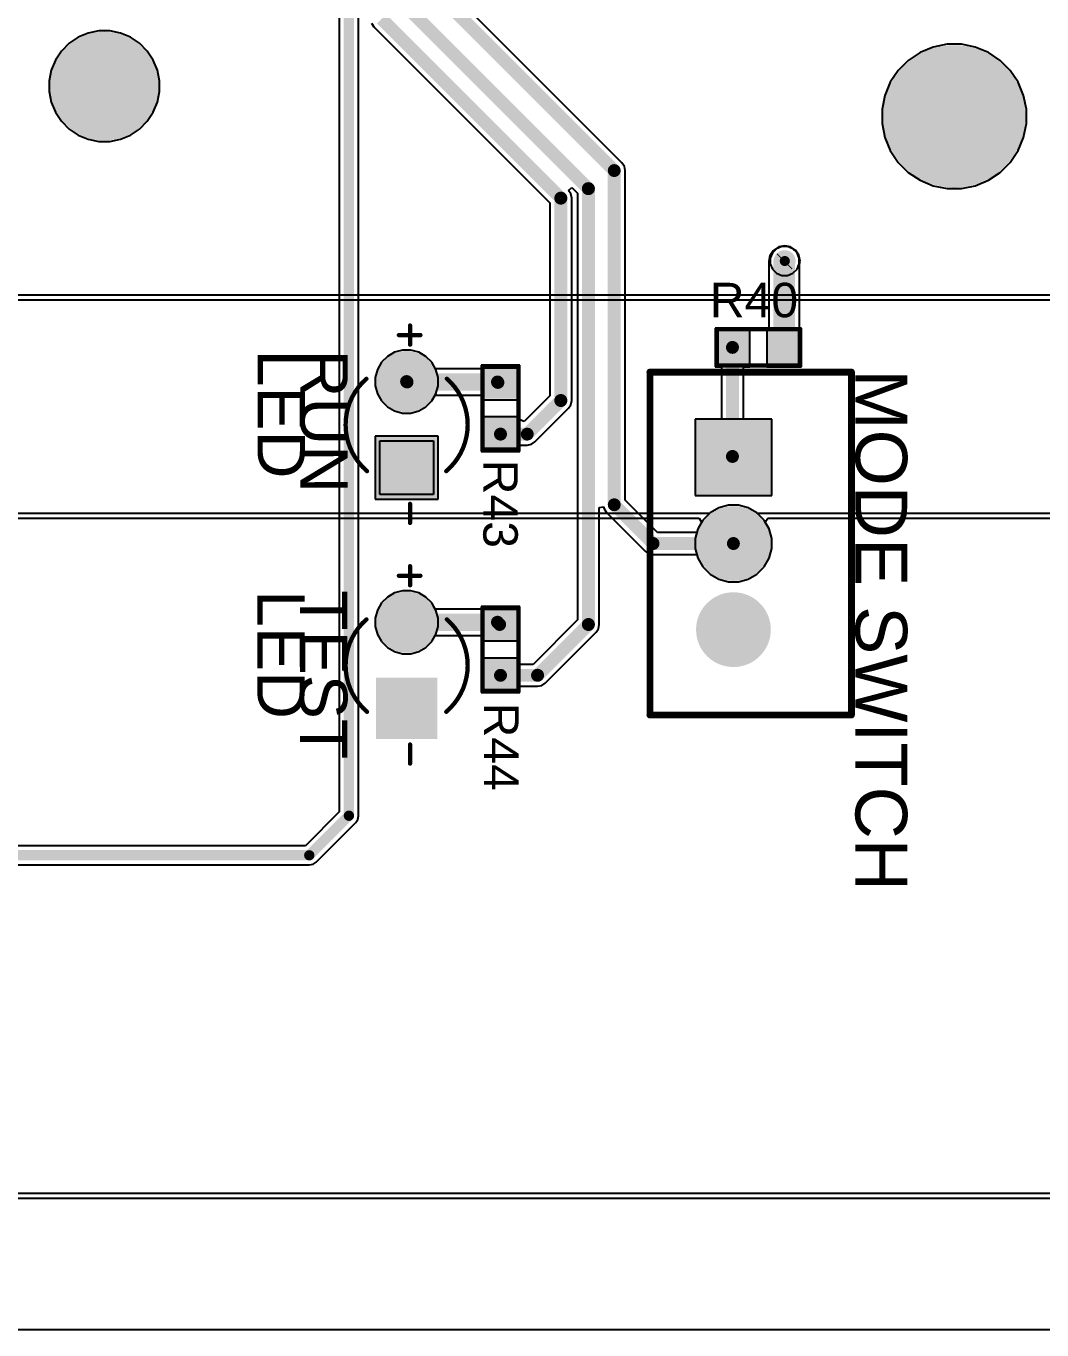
# Model space of a CAD drawing. Header units: millimetres. Extents: x -0.34 to 5.78, y -0.39 to 4.37.
# Drawn here: x 3.677 to 4.857, y -0.08 to 1.434 of the extents above; entities that cross this region are included whole.
import ezdxf

# ---------------------------------------------------------------- set-up
doc = ezdxf.new("R2010")
doc.units = ezdxf.units.MM
doc.header["$MEASUREMENT"] = 0
for name, color, linetype in [('BottomLayer', 5, 'Continuous'), ('BottomSolder', 6, 'Continuous'), ('MultiLayer', 9, 'Continuous'), ('PadHoleLayer', 156, 'Continuous'), ('TopLayer', 1, 'Continuous'), ('TopOverlay', 2, 'Continuous'), ('TopPaste', 8, 'Continuous'), ('TopSolder', 216, 'Continuous'), ('ViaHoleLayer', 16, 'Continuous')]:
    doc.layers.add(name, color=color, linetype=linetype)
doc.styles.add('Arial', font='', dxfattribs={"height": 0.2})
doc.styles.get('Arial').set_extended_font_data('Arial')

# ---------------------------------------------------------------- blocks, each defined once
blk = doc.blocks.new('B3B_XH_A_LF__SN___1')
at = {"layer": 'BottomLayer'}
blk.add_hatch(color=5, dxfattribs=at).paths.add_polyline_path([(-0.1894, 0.0394), (-0.1106, 0.0394), (-0.1106, -0.0394), (-0.1894, -0.0394)])
h = blk.add_hatch(color=5, dxfattribs=at)
edge = h.paths.add_edge_path()
edge.add_arc((-0.05, 0), 0.0394, 0, 360)
h = blk.add_hatch(color=5, dxfattribs=at)
edge = h.paths.add_edge_path()
edge.add_arc((0.05, 0), 0.0394, 0, 360)
at = {"layer": 'BottomSolder'}
blk.add_hatch(color=6, dxfattribs=at).paths.add_polyline_path([(-0.1934, 0.0434), (-0.1066, 0.0434), (-0.1066, -0.0434), (-0.1934, -0.0434)])
h = blk.add_hatch(color=6, dxfattribs=at)
edge = h.paths.add_edge_path()
edge.add_arc((-0.05, 0), 0.0434, 0, 360)
h = blk.add_hatch(color=6, dxfattribs=at)
edge = h.paths.add_edge_path()
edge.add_arc((0.05, 0), 0.0434, 0, 360)
at = {"layer": 'MultiLayer'}
blk.add_hatch(color=9, dxfattribs=at).paths.add_polyline_path([(-0.1894, 0.0394), (-0.1106, 0.0394), (-0.1106, -0.0394), (-0.1894, -0.0394)])
h = blk.add_hatch(color=9, dxfattribs=at)
edge = h.paths.add_edge_path()
edge.add_arc((-0.05, 0), 0.0394, 0, 360)
h = blk.add_hatch(color=9, dxfattribs=at)
edge = h.paths.add_edge_path()
edge.add_arc((0.05, 0), 0.0394, 0, 360)
at = {"layer": 'PadHoleLayer'}
h = blk.add_hatch(color=156, dxfattribs=at)
edge = h.paths.add_edge_path()
edge.add_arc((-0.15, 0), 0.0197, 0, 360)
h = blk.add_hatch(color=156, dxfattribs=at)
edge = h.paths.add_edge_path()
edge.add_arc((-0.05, 0), 0.0197, 0, 360)
h = blk.add_hatch(color=156, dxfattribs=at)
edge = h.paths.add_edge_path()
edge.add_arc((0.05, 0), 0.0197, 0, 360)
at = {"layer": 'TopLayer'}
blk.add_hatch(color=1, dxfattribs=at).paths.add_polyline_path([(-0.1894, 0.0394), (-0.1106, 0.0394), (-0.1106, -0.0394), (-0.1894, -0.0394)])
h = blk.add_hatch(color=1, dxfattribs=at)
edge = h.paths.add_edge_path()
edge.add_arc((-0.05, 0), 0.0394, 0, 360)
h = blk.add_hatch(color=1, dxfattribs=at)
edge = h.paths.add_edge_path()
edge.add_arc((0.05, 0), 0.0394, 0, 360)
at = {"layer": 'TopSolder'}
blk.add_hatch(color=216, dxfattribs=at).paths.add_polyline_path([(-0.1934, 0.0434), (-0.1066, 0.0434), (-0.1066, -0.0434), (-0.1934, -0.0434)])
h = blk.add_hatch(color=216, dxfattribs=at)
edge = h.paths.add_edge_path()
edge.add_arc((-0.05, 0), 0.0434, 0, 360)
h = blk.add_hatch(color=216, dxfattribs=at)
edge = h.paths.add_edge_path()
edge.add_arc((0.05, 0), 0.0434, 0, 360)
at = {"layer": 'TopOverlay', "const_width": 0.00787}
for points in [[(-0.249, -0.097), (-0.249, 0.137)], [(0.149, 0.137), (-0.249, 0.137)], [(0.149, -0.097), (0.149, 0.137)], [(0.149, -0.097), (-0.249, -0.097)]]:
    blk.add_lwpolyline(points, dxfattribs=at)
at = {"layer": 'TopOverlay', "const_width": 0.00394}
for points in [[(-0.251, 0.137, 1), (-0.247, 0.137, 1)], [(-0.251, 0.137, 1), (-0.247, 0.137, 1)], [(0.147, 0.137, 1), (0.151, 0.137, 1)], [(0.147, 0.137, 1), (0.151, 0.137, 1)], [(-0.251, -0.097, 1), (-0.247, -0.097, 1)], [(-0.251, -0.097, 1), (-0.247, -0.097, 1)], [(0.147, -0.097, 1), (0.151, -0.097, 1)], [(0.147, -0.097, 1), (0.151, -0.097, 1)]]:
    blk.add_lwpolyline(points, format="xyb", close=True, dxfattribs=at)
blk = doc.blocks.new('R___0603_27')
at = {"layer": 'TopLayer'}
for points in [[(-0.015, 0.0175), (-0.015, -0.0175), (-0.045, -0.0175), (-0.045, 0.0175)], [(0.045, 0.0175), (0.045, -0.0175), (0.015, -0.0175), (0.015, 0.0175)]]:
    blk.add_hatch(color=1, dxfattribs=at).paths.add_polyline_path(points)
at = {"layer": 'TopPaste'}
for points in [[(-0.015, 0.0175), (-0.015, -0.0175), (-0.045, -0.0175), (-0.045, 0.0175)], [(0.045, 0.0175), (0.045, -0.0175), (0.015, -0.0175), (0.015, 0.0175)]]:
    blk.add_hatch(color=8, dxfattribs=at).paths.add_polyline_path(points)
at = {"layer": 'TopSolder'}
for points in [[(-0.011, 0.0215), (-0.011, -0.0215), (-0.049, -0.0215), (-0.049, 0.0215)], [(0.049, 0.0215), (0.049, -0.0215), (0.011, -0.0215), (0.011, 0.0215)]]:
    blk.add_hatch(color=216, dxfattribs=at).paths.add_polyline_path(points)
at = {"layer": 'TopOverlay', "const_width": 0.005}
for points in [[(-0.048, 0.021), (0.048, 0.021)], [(-0.048, 0.021), (-0.048, -0.021)], [(0.048, 0.021), (0.048, -0.021)], [(-0.048, -0.021), (0.048, -0.021)]]:
    blk.add_lwpolyline(points, dxfattribs=at)
at = {"layer": 'TopOverlay', "const_width": 0.0025}
for points in [[(-0.04925, 0.021, 1), (-0.04675, 0.021, 1)], [(-0.04925, 0.021, 1), (-0.04675, 0.021, 1)], [(0.04675, 0.021, 1), (0.04925, 0.021, 1)], [(0.04675, 0.021, 1), (0.04925, 0.021, 1)], [(-0.04925, -0.021, 1), (-0.04675, -0.021, 1)], [(-0.04925, -0.021, 1), (-0.04675, -0.021, 1)], [(0.04675, -0.021, 1), (0.04925, -0.021, 1)], [(0.04675, -0.021, 1), (0.04925, -0.021, 1)]]:
    blk.add_lwpolyline(points, format="xyb", close=True, dxfattribs=at)
blk = doc.blocks.new('R___0603_28')
at = {"layer": 'TopLayer'}
for points in [[(-0.015, 0.0175), (-0.015, -0.0175), (-0.045, -0.0175), (-0.045, 0.0175)], [(0.045, 0.0175), (0.045, -0.0175), (0.015, -0.0175), (0.015, 0.0175)]]:
    blk.add_hatch(color=1, dxfattribs=at).paths.add_polyline_path(points)
at = {"layer": 'TopPaste'}
for points in [[(-0.015, 0.0175), (-0.015, -0.0175), (-0.045, -0.0175), (-0.045, 0.0175)], [(0.045, 0.0175), (0.045, -0.0175), (0.015, -0.0175), (0.015, 0.0175)]]:
    blk.add_hatch(color=8, dxfattribs=at).paths.add_polyline_path(points)
at = {"layer": 'TopSolder'}
for points in [[(-0.011, 0.0215), (-0.011, -0.0215), (-0.049, -0.0215), (-0.049, 0.0215)], [(0.049, 0.0215), (0.049, -0.0215), (0.011, -0.0215), (0.011, 0.0215)]]:
    blk.add_hatch(color=216, dxfattribs=at).paths.add_polyline_path(points)
at = {"layer": 'TopOverlay', "const_width": 0.005}
for points in [[(-0.048, 0.021), (0.048, 0.021)], [(-0.048, 0.021), (-0.048, -0.021)], [(0.048, 0.021), (0.048, -0.021)], [(-0.048, -0.021), (0.048, -0.021)]]:
    blk.add_lwpolyline(points, dxfattribs=at)
at = {"layer": 'TopOverlay', "const_width": 0.0025}
for points in [[(-0.04925, 0.021, 1), (-0.04675, 0.021, 1)], [(-0.04925, 0.021, 1), (-0.04675, 0.021, 1)], [(0.04675, 0.021, 1), (0.04925, 0.021, 1)], [(0.04675, 0.021, 1), (0.04925, 0.021, 1)], [(-0.04925, -0.021, 1), (-0.04675, -0.021, 1)], [(-0.04925, -0.021, 1), (-0.04675, -0.021, 1)], [(0.04675, -0.021, 1), (0.04925, -0.021, 1)], [(0.04675, -0.021, 1), (0.04925, -0.021, 1)]]:
    blk.add_lwpolyline(points, format="xyb", close=True, dxfattribs=at)
blk = doc.blocks.new('R___0603_31')
at = {"layer": 'TopLayer'}
for points in [[(-0.015, 0.0175), (-0.015, -0.0175), (-0.045, -0.0175), (-0.045, 0.0175)], [(0.045, 0.0175), (0.045, -0.0175), (0.015, -0.0175), (0.015, 0.0175)]]:
    blk.add_hatch(color=1, dxfattribs=at).paths.add_polyline_path(points)
at = {"layer": 'TopPaste'}
for points in [[(-0.015, 0.0175), (-0.015, -0.0175), (-0.045, -0.0175), (-0.045, 0.0175)], [(0.045, 0.0175), (0.045, -0.0175), (0.015, -0.0175), (0.015, 0.0175)]]:
    blk.add_hatch(color=8, dxfattribs=at).paths.add_polyline_path(points)
at = {"layer": 'TopSolder'}
for points in [[(-0.011, 0.0215), (-0.011, -0.0215), (-0.049, -0.0215), (-0.049, 0.0215)], [(0.049, 0.0215), (0.049, -0.0215), (0.011, -0.0215), (0.011, 0.0215)]]:
    blk.add_hatch(color=216, dxfattribs=at).paths.add_polyline_path(points)
at = {"layer": 'TopOverlay', "const_width": 0.005}
for points in [[(-0.048, -0.021), (-0.048, 0.021)], [(-0.048, 0.021), (0.048, 0.021)], [(0.048, -0.021), (0.048, 0.021)], [(-0.048, -0.021), (0.048, -0.021)]]:
    blk.add_lwpolyline(points, dxfattribs=at)
at = {"layer": 'TopOverlay', "const_width": 0.0025}
for points in [[(-0.04925, 0.021, 1), (-0.04675, 0.021, 1)], [(-0.04925, 0.021, 1), (-0.04675, 0.021, 1)], [(0.04675, 0.021, 1), (0.04925, 0.021, 1)], [(0.04675, 0.021, 1), (0.04925, 0.021, 1)], [(-0.04925, -0.021, 1), (-0.04675, -0.021, 1)], [(-0.04925, -0.021, 1), (-0.04675, -0.021, 1)], [(0.04675, -0.021, 1), (0.04925, -0.021, 1)], [(0.04675, -0.021, 1), (0.04925, -0.021, 1)]]:
    blk.add_lwpolyline(points, format="xyb", close=True, dxfattribs=at)
blk = doc.blocks.new('TH_LED_3____79')
at = {"layer": 'BottomLayer'}
blk.add_hatch(color=5, dxfattribs=at).paths.add_polyline_path([(-0.0815, 0.0315), (-0.0185, 0.0315), (-0.0185, -0.0315), (-0.0815, -0.0315)])
h = blk.add_hatch(color=5, dxfattribs=at)
edge = h.paths.add_edge_path()
edge.add_arc((0.05, 0), 0.0315, 0, 360)
at = {"layer": 'BottomSolder'}
blk.add_hatch(color=6, dxfattribs=at).paths.add_polyline_path([(-0.0855, 0.0355), (-0.0145, 0.0355), (-0.0145, -0.0355), (-0.0855, -0.0355)])
h = blk.add_hatch(color=6, dxfattribs=at)
edge = h.paths.add_edge_path()
edge.add_arc((0.05, 0), 0.0355, 0, 360)
at = {"layer": 'MultiLayer'}
blk.add_hatch(color=9, dxfattribs=at).paths.add_polyline_path([(-0.0815, 0.0315), (-0.0185, 0.0315), (-0.0185, -0.0315), (-0.0815, -0.0315)])
h = blk.add_hatch(color=9, dxfattribs=at)
edge = h.paths.add_edge_path()
edge.add_arc((0.05, 0), 0.0315, 0, 360)
at = {"layer": 'PadHoleLayer'}
h = blk.add_hatch(color=156, dxfattribs=at)
edge = h.paths.add_edge_path()
edge.add_arc((-0.05, 0), 0.0177, 0, 360)
h = blk.add_hatch(color=156, dxfattribs=at)
edge = h.paths.add_edge_path()
edge.add_arc((0.05, 0), 0.0177, 0, 360)
at = {"layer": 'TopLayer'}
blk.add_hatch(color=1, dxfattribs=at).paths.add_polyline_path([(-0.0815, 0.0315), (-0.0185, 0.0315), (-0.0185, -0.0315), (-0.0815, -0.0315)])
h = blk.add_hatch(color=1, dxfattribs=at)
edge = h.paths.add_edge_path()
edge.add_arc((0.05, 0), 0.0315, 0, 360)
at = {"layer": 'TopSolder'}
blk.add_hatch(color=216, dxfattribs=at).paths.add_polyline_path([(-0.0855, 0.0355), (-0.0145, 0.0355), (-0.0145, -0.0355), (-0.0855, -0.0355)])
h = blk.add_hatch(color=216, dxfattribs=at)
edge = h.paths.add_edge_path()
edge.add_arc((0.05, 0), 0.0355, 0, 360)
at = {"layer": 'TopOverlay', "const_width": 0.005}
for points in [[(-0.0539, 0.046, -0.457336), (0.0533, 0.0467)], [(0.0533, -0.0467, -0.457336), (-0.0539, -0.046)]]:
    blk.add_lwpolyline(points, format="xyb", dxfattribs=at)
at = {"layer": 'TopOverlay', "const_width": 0.0025}
for points in [[(-0.0552, 0.046, 1), (-0.0527, 0.046, 1)], [(0.052, 0.0467, 1), (0.0545, 0.0467, 1)], [(0.1027, 0.009, 1), (0.1052, 0.009, 1)], [(-0.1153, -0.004, 1), (-0.1128, -0.004, 1)], [(-0.0932, -0.004, 1), (-0.0907, -0.004, 1)], [(0.0917, -0.004, 1), (0.0943, -0.004, 1)], [(0.1027, -0.016, 1), (0.1052, -0.016, 1)], [(0.1138, -0.004, 1), (0.1163, -0.004, 1)], [(-0.0552, -0.046, 1), (-0.0527, -0.046, 1)], [(0.052, -0.0467, 1), (0.0545, -0.0467, 1)]]:
    blk.add_lwpolyline(points, format="xyb", close=True, dxfattribs=at)
at = {"layer": 'TopOverlay', "const_width": 0.005}
for points in [[(0.104, 0.009), (0.104, -0.016)], [(-0.114, -0.004), (-0.092, -0.004)], [(0.093, -0.004), (0.115, -0.004)]]:
    blk.add_lwpolyline(points, dxfattribs=at)
blk = doc.blocks.new('TH_LED_3____80')
at = {"layer": 'BottomLayer'}
blk.add_hatch(color=5, dxfattribs=at).paths.add_polyline_path([(-0.0815, 0.0315), (-0.0185, 0.0315), (-0.0185, -0.0315), (-0.0815, -0.0315)])
h = blk.add_hatch(color=5, dxfattribs=at)
edge = h.paths.add_edge_path()
edge.add_arc((0.05, 0), 0.0315, 0, 360)
at = {"layer": 'BottomSolder'}
blk.add_hatch(color=6, dxfattribs=at).paths.add_polyline_path([(-0.0855, 0.0355), (-0.0145, 0.0355), (-0.0145, -0.0355), (-0.0855, -0.0355)])
h = blk.add_hatch(color=6, dxfattribs=at)
edge = h.paths.add_edge_path()
edge.add_arc((0.05, 0), 0.0355, 0, 360)
at = {"layer": 'MultiLayer'}
blk.add_hatch(color=9, dxfattribs=at).paths.add_polyline_path([(-0.0815, 0.0315), (-0.0185, 0.0315), (-0.0185, -0.0315), (-0.0815, -0.0315)])
h = blk.add_hatch(color=9, dxfattribs=at)
edge = h.paths.add_edge_path()
edge.add_arc((0.05, 0), 0.0315, 0, 360)
at = {"layer": 'PadHoleLayer'}
h = blk.add_hatch(color=156, dxfattribs=at)
edge = h.paths.add_edge_path()
edge.add_arc((-0.05, 0), 0.0177, 0, 360)
h = blk.add_hatch(color=156, dxfattribs=at)
edge = h.paths.add_edge_path()
edge.add_arc((0.05, 0), 0.0177, 0, 360)
at = {"layer": 'TopLayer'}
blk.add_hatch(color=1, dxfattribs=at).paths.add_polyline_path([(-0.0815, 0.0315), (-0.0185, 0.0315), (-0.0185, -0.0315), (-0.0815, -0.0315)])
h = blk.add_hatch(color=1, dxfattribs=at)
edge = h.paths.add_edge_path()
edge.add_arc((0.05, 0), 0.0315, 0, 360)
at = {"layer": 'TopSolder'}
blk.add_hatch(color=216, dxfattribs=at).paths.add_polyline_path([(-0.0855, 0.0355), (-0.0145, 0.0355), (-0.0145, -0.0355), (-0.0855, -0.0355)])
h = blk.add_hatch(color=216, dxfattribs=at)
edge = h.paths.add_edge_path()
edge.add_arc((0.05, 0), 0.0355, 0, 360)
at = {"layer": 'TopOverlay', "const_width": 0.005}
for points in [[(-0.0539, 0.046, -0.457336), (0.0533, 0.0467)], [(0.0533, -0.0467, -0.457336), (-0.0539, -0.046)]]:
    blk.add_lwpolyline(points, format="xyb", dxfattribs=at)
at = {"layer": 'TopOverlay', "const_width": 0.0025}
for points in [[(-0.0552, 0.046, 1), (-0.0527, 0.046, 1)], [(0.052, 0.0467, 1), (0.0545, 0.0467, 1)], [(0.1027, 0.009, 1), (0.1052, 0.009, 1)], [(-0.1153, -0.004, 1), (-0.1128, -0.004, 1)], [(-0.0932, -0.004, 1), (-0.0907, -0.004, 1)], [(0.0917, -0.004, 1), (0.0943, -0.004, 1)], [(0.1027, -0.016, 1), (0.1052, -0.016, 1)], [(0.1138, -0.004, 1), (0.1163, -0.004, 1)], [(-0.0552, -0.046, 1), (-0.0527, -0.046, 1)], [(0.052, -0.0467, 1), (0.0545, -0.0467, 1)]]:
    blk.add_lwpolyline(points, format="xyb", close=True, dxfattribs=at)
at = {"layer": 'TopOverlay', "const_width": 0.005}
for points in [[(0.104, 0.009), (0.104, -0.016)], [(-0.114, -0.004), (-0.092, -0.004)], [(0.093, -0.004), (0.115, -0.004)]]:
    blk.add_lwpolyline(points, dxfattribs=at)

msp = doc.modelspace()

# ---------------------------------------------------------------- hatches: boundary and pattern name
at = {"layer": 'BottomLayer'}
h = msp.add_hatch(color=5, dxfattribs=at)
edge = h.paths.add_edge_path()
edge.add_arc((3.768, 1.364), 0.0591, 0, 360)
h = msp.add_hatch(color=5, dxfattribs=at)
edge = h.paths.add_edge_path()
edge.add_arc((4.7547, 1.3289), 0.0787, 0, 360)
h = msp.add_hatch(color=5, dxfattribs=at)
edge = h.paths.add_edge_path()
edge.add_arc((4.558, 1.161), 0.0118, 0, 360)
at = {"layer": 'BottomSolder'}
h = msp.add_hatch(color=6, dxfattribs=at)
edge = h.paths.add_edge_path()
edge.add_arc((3.768, 1.364), 0.0631, 0, 360)
h = msp.add_hatch(color=6, dxfattribs=at)
edge = h.paths.add_edge_path()
edge.add_arc((4.7547, 1.3289), 0.0827, 0, 360)
h = msp.add_hatch(color=6, dxfattribs=at)
edge = h.paths.add_edge_path()
edge.add_arc((4.558, 1.161), 0.00991, 0, 360)
at = {"layer": 'MultiLayer'}
h = msp.add_hatch(color=9, dxfattribs=at)
edge = h.paths.add_edge_path()
edge.add_arc((3.768, 1.364), 0.0591, 0, 360)
h = msp.add_hatch(color=9, dxfattribs=at)
edge = h.paths.add_edge_path()
edge.add_arc((4.7547, 1.3289), 0.0787, 0, 360)
at = {"layer": 'PadHoleLayer'}
h = msp.add_hatch(color=156, dxfattribs=at)
edge = h.paths.add_edge_path()
edge.add_arc((3.768, 1.364), 0.0591, 0, 360)
h = msp.add_hatch(color=156, dxfattribs=at)
edge = h.paths.add_edge_path()
edge.add_arc((4.7547, 1.3289), 0.0787, 0, 360)
at = {"layer": 'TopLayer'}
h = msp.add_hatch(color=1, dxfattribs=at)
edge = h.paths.add_edge_path()
edge.add_arc((3.768, 1.364), 0.0591, 0, 360)
h = msp.add_hatch(color=1, dxfattribs=at)
edge = h.paths.add_edge_path()
edge.add_arc((4.7547, 1.3289), 0.0787, 0, 360)
h = msp.add_hatch(color=1, dxfattribs=at)
edge = h.paths.add_edge_path()
edge.add_arc((4.558, 1.161), 0.0118, 0, 360)
at = {"layer": 'TopSolder'}
h = msp.add_hatch(color=216, dxfattribs=at)
edge = h.paths.add_edge_path()
edge.add_arc((3.768, 1.364), 0.0631, 0, 360)
h = msp.add_hatch(color=216, dxfattribs=at)
edge = h.paths.add_edge_path()
edge.add_arc((4.7547, 1.3289), 0.0827, 0, 360)
h = msp.add_hatch(color=216, dxfattribs=at)
edge = h.paths.add_edge_path()
edge.add_arc((4.558, 1.161), 0.00991, 0, 360)
at = {"layer": 'ViaHoleLayer'}
h = msp.add_hatch(color=16, dxfattribs=at)
edge = h.paths.add_edge_path()
edge.add_arc((4.558, 1.161), 0.00591, 0, 360)

# ---------------------------------------------------------------- linework, layer by layer
at = {"layer": 'BottomLayer'}
for p, q in [((3.7493, 1.4256), (3.7377, 1.4208)), ((3.7617, 1.4281), (3.7493, 1.4256)), ((3.7743, 1.4281), (3.7617, 1.4281)), ((3.7867, 1.4256), (3.7743, 1.4281)), ((3.7983, 1.4208), (3.7867, 1.4256)), ((3.7272, 1.4138), (3.7182, 1.4048)), ((3.7377, 1.4208), (3.7272, 1.4138)), ((3.8088, 1.4138), (3.7983, 1.4208)), ((3.8178, 1.4048), (3.8088, 1.4138)), ((4.7303, 1.4094), (4.7151, 1.4031)), ((4.7465, 1.4126), (4.7303, 1.4094)), ((4.763, 1.4126), (4.7465, 1.4126)), ((4.7792, 1.4094), (4.763, 1.4126)), ((4.7944, 1.4031), (4.7792, 1.4094)), ((3.7112, 1.3943), (3.7064, 1.3827)), ((3.7182, 1.4048), (3.7112, 1.3943)), ((3.8248, 1.3943), (3.8178, 1.4048)), ((3.8296, 1.3827), (3.8248, 1.3943)), ((4.7014, 1.3939), (4.6897, 1.3823)), ((4.7151, 1.4031), (4.7014, 1.3939)), ((4.8081, 1.3939), (4.7944, 1.4031)), ((4.8198, 1.3823), (4.8081, 1.3939)), ((3.7064, 1.3827), (3.7039, 1.3703)), ((3.8321, 1.3703), (3.8296, 1.3827)), ((4.6897, 1.3823), (4.6805, 1.3686)), ((4.8289, 1.3686), (4.8198, 1.3823)), ((3.7039, 1.3703), (3.7039, 1.3577)), ((3.8321, 1.3577), (3.8321, 1.3703)), ((4.6805, 1.3686), (4.6742, 1.3533)), ((4.8353, 1.3533), (4.8289, 1.3686)), ((3.7039, 1.3577), (3.7064, 1.3453)), ((3.8296, 1.3453), (3.8321, 1.3577)), ((4.6742, 1.3533), (4.671, 1.3371)), ((4.8385, 1.3371), (4.8353, 1.3533)), ((3.7064, 1.3453), (3.7112, 1.3337)), ((3.7112, 1.3337), (3.7182, 1.3232)), ((3.8178, 1.3232), (3.8248, 1.3337)), ((3.8248, 1.3337), (3.8296, 1.3453)), ((4.671, 1.3371), (4.671, 1.3206)), ((4.8385, 1.3206), (4.8385, 1.3371)), ((3.7182, 1.3232), (3.7272, 1.3142)), ((3.8088, 1.3142), (3.8178, 1.3232)), ((4.671, 1.3206), (4.6742, 1.3045)), ((4.8353, 1.3045), (4.8385, 1.3206)), ((3.7272, 1.3142), (3.7377, 1.3072)), ((3.7377, 1.3072), (3.7493, 1.3024)), ((3.7493, 1.3024), (3.7617, 1.2999)), ((3.7743, 1.2999), (3.7867, 1.3024)), ((3.7867, 1.3024), (3.7983, 1.3072)), ((3.7983, 1.3072), (3.8088, 1.3142)), ((4.6742, 1.3045), (4.6805, 1.2892)), ((4.8289, 1.2892), (4.8353, 1.3045)), ((3.7617, 1.2999), (3.7743, 1.2999)), ((4.6805, 1.2892), (4.6897, 1.2755)), ((4.8198, 1.2755), (4.8289, 1.2892)), ((4.6897, 1.2755), (4.7014, 1.2638)), ((4.8081, 1.2638), (4.8198, 1.2755)), ((4.7014, 1.2638), (4.7151, 1.2547)), ((4.7944, 1.2547), (4.8081, 1.2638)), ((4.7151, 1.2547), (4.7303, 1.2484)), ((4.7303, 1.2484), (4.7465, 1.2452)), ((4.7465, 1.2452), (4.763, 1.2452)), ((4.763, 1.2452), (4.7792, 1.2484)), ((4.7792, 1.2484), (4.7944, 1.2547)), ((4.5437, 1.1705), (4.5412, 1.1643)), ((4.5485, 1.1753), (4.5437, 1.1705)), ((4.5547, 1.1778), (4.5485, 1.1753)), ((4.5613, 1.1778), (4.5547, 1.1778)), ((4.5675, 1.1753), (4.5613, 1.1778)), ((4.5723, 1.1705), (4.5675, 1.1753)), ((4.5748, 1.1643), (4.5723, 1.1705)), ((4.5412, 1.1643), (4.5412, 1.1577)), ((4.5412, 1.1577), (4.5437, 1.1515)), ((4.5437, 1.1515), (4.5485, 1.1467)), ((4.5675, 1.1467), (4.5723, 1.1515)), ((4.5723, 1.1515), (4.5748, 1.1577)), ((4.5748, 1.1577), (4.5748, 1.1643)), ((4.5485, 1.1467), (4.5547, 1.1442)), ((4.5547, 1.1442), (4.5613, 1.1442)), ((4.5613, 1.1442), (4.5675, 1.1467)), ((5.292, 1.1214), (2.9059, 1.1214)), ((2.9059, 1.116), (5.292, 1.116)), ((4.0966, 1.0502), (4.0898, 1.0434)), ((4.1049, 1.055), (4.0966, 1.0502)), ((4.1142, 1.0575), (4.1049, 1.055)), ((4.1238, 1.0575), (4.1142, 1.0575)), ((4.1331, 1.055), (4.1238, 1.0575)), ((4.1414, 1.0502), (4.1331, 1.055)), ((4.1482, 1.0434), (4.1414, 1.0502)), ((4.085, 1.0351), (4.0825, 1.0258)), ((4.0898, 1.0434), (4.085, 1.0351)), ((4.153, 1.0351), (4.1482, 1.0434)), ((4.1555, 1.0258), (4.153, 1.0351)), ((4.0825, 1.0258), (4.0825, 1.0162)), ((4.0825, 1.0162), (4.085, 1.0069)), ((4.153, 1.0069), (4.1555, 1.0162)), ((4.1555, 1.0162), (4.1555, 1.0258)), ((4.085, 1.0069), (4.0898, 0.9986)), ((4.1482, 0.9986), (4.153, 1.0069)), ((4.0898, 0.9986), (4.0966, 0.9918)), ((4.0966, 0.9918), (4.1049, 0.987)), ((4.1049, 0.987), (4.1142, 0.9845)), ((4.1142, 0.9845), (4.1238, 0.9845)), ((4.1238, 0.9845), (4.1331, 0.987)), ((4.1331, 0.987), (4.1414, 0.9918)), ((4.1414, 0.9918), (4.1482, 0.9986)), ((4.5428, 0.9774), (4.454, 0.9774)), ((4.454, 0.9774), (4.454, 0.8886)), ((4.5428, 0.8886), (4.5428, 0.9774)), ((4.1555, 0.9575), (4.0825, 0.9575)), ((4.0825, 0.9575), (4.0825, 0.8845)), ((4.1555, 0.8845), (4.1555, 0.9575)), ((4.0879, 0.8899), (4.0879, 0.9521)), ((4.0879, 0.9521), (4.1501, 0.9521)), ((4.1501, 0.9521), (4.1501, 0.8899)), ((4.0825, 0.8845), (4.1555, 0.8845)), ((4.1501, 0.8899), (4.0879, 0.8899)), ((4.454, 0.8886), (4.5428, 0.8886)), ((4.4706, 0.868), (2.6317, 0.868)), ((4.4712, 0.8685), (4.4706, 0.868)), ((4.4813, 0.8743), (4.4712, 0.8685)), ((4.4926, 0.8774), (4.4813, 0.8743)), ((4.5042, 0.8774), (4.4926, 0.8774)), ((4.5155, 0.8743), (4.5042, 0.8774)), ((4.5256, 0.8685), (4.5155, 0.8743)), ((4.5261, 0.868), (4.5256, 0.8685)), ((5.292, 0.868), (4.5261, 0.868)), ((2.6452, 0.8626), (4.4585, 0.8626)), ((4.457, 0.8501), (4.454, 0.8388)), ((4.4614, 0.8576), (4.457, 0.8501)), ((4.4585, 0.8626), (4.4614, 0.8576)), ((4.5354, 0.8576), (4.5383, 0.8626)), ((4.5397, 0.8501), (4.5354, 0.8576)), ((4.5383, 0.8626), (5.292, 0.8626)), ((4.5428, 0.8388), (4.5397, 0.8501)), ((4.454, 0.8388), (4.454, 0.8272)), ((4.5428, 0.8272), (4.5428, 0.8388)), ((4.454, 0.8272), (4.457, 0.8159)), ((4.5397, 0.8159), (4.5428, 0.8272)), ((4.457, 0.8159), (4.4629, 0.8058)), ((4.4629, 0.8058), (4.4712, 0.7975)), ((4.5256, 0.7975), (4.5339, 0.8058)), ((4.5339, 0.8058), (4.5397, 0.8159)), ((4.4712, 0.7975), (4.4813, 0.7917)), ((4.4813, 0.7917), (4.4926, 0.7886)), ((4.4926, 0.7886), (4.5042, 0.7886)), ((4.5042, 0.7886), (4.5155, 0.7917)), ((4.5155, 0.7917), (4.5256, 0.7975)), ((4.1049, 0.7756), (4.0966, 0.7708)), ((4.1142, 0.7781), (4.1049, 0.7756)), ((4.1238, 0.7781), (4.1142, 0.7781)), ((4.1331, 0.7756), (4.1238, 0.7781)), ((4.1414, 0.7708), (4.1331, 0.7756)), ((4.0898, 0.764), (4.085, 0.7556)), ((4.0966, 0.7708), (4.0898, 0.764)), ((4.1482, 0.764), (4.1414, 0.7708)), ((4.153, 0.7556), (4.1482, 0.764)), ((4.085, 0.7556), (4.0825, 0.7464)), ((4.0825, 0.7464), (4.0825, 0.7368)), ((4.1555, 0.7464), (4.153, 0.7556)), ((4.1555, 0.7368), (4.1555, 0.7464)), ((4.0825, 0.7368), (4.085, 0.7275)), ((4.085, 0.7275), (4.0898, 0.7191)), ((4.1482, 0.7191), (4.153, 0.7275)), ((4.153, 0.7275), (4.1555, 0.7368)), ((4.0898, 0.7191), (4.0966, 0.7124)), ((4.0966, 0.7124), (4.1049, 0.7075)), ((4.1331, 0.7075), (4.1414, 0.7124)), ((4.1414, 0.7124), (4.1482, 0.7191)), ((4.1049, 0.7075), (4.1142, 0.7051)), ((4.1142, 0.7051), (4.1238, 0.7051)), ((4.1238, 0.7051), (4.1331, 0.7075)), ((5.0736, 0.0784), (2.689, 0.0784)), ((2.689, 0.073), (5.079, 0.073)), ((5.462, -0.08), (1.361, -0.08))]:
    msp.add_line(p, q, dxfattribs=at)
at = {"layer": 'TopLayer'}
for p, q in [((4.0408, 2.5944), (4.0408, 0.5216)), ((4.0632, 0.517), (4.0632, 2.5944)), ((4.369, 1.275), (4.1717, 1.4723)), ((3.7493, 1.4256), (3.7377, 1.4208)), ((3.7617, 1.4281), (3.7493, 1.4256)), ((3.7743, 1.4281), (3.7617, 1.4281)), ((3.7867, 1.4256), (3.7743, 1.4281)), ((3.7983, 1.4208), (3.7867, 1.4256)), ((4.0782, 1.4371), (4.081, 1.433)), ((4.081, 1.433), (4.2853, 1.2287)), ((3.7272, 1.4138), (3.7182, 1.4048)), ((3.7377, 1.4208), (3.7272, 1.4138)), ((3.8088, 1.4138), (3.7983, 1.4208)), ((3.8178, 1.4048), (3.8088, 1.4138)), ((4.7303, 1.4094), (4.7151, 1.4031)), ((4.7465, 1.4126), (4.7303, 1.4094)), ((4.763, 1.4126), (4.7465, 1.4126)), ((4.7792, 1.4094), (4.763, 1.4126)), ((4.7944, 1.4031), (4.7792, 1.4094)), ((3.7112, 1.3943), (3.7064, 1.3827)), ((3.7182, 1.4048), (3.7112, 1.3943)), ((3.8248, 1.3943), (3.8178, 1.4048)), ((3.8296, 1.3827), (3.8248, 1.3943)), ((4.7014, 1.3939), (4.6897, 1.3823)), ((4.7151, 1.4031), (4.7014, 1.3939)), ((4.8081, 1.3939), (4.7944, 1.4031)), ((4.8198, 1.3823), (4.8081, 1.3939)), ((3.7064, 1.3827), (3.7039, 1.3703)), ((3.8321, 1.3703), (3.8296, 1.3827)), ((4.6897, 1.3823), (4.6805, 1.3686)), ((4.8289, 1.3686), (4.8198, 1.3823)), ((3.7039, 1.3703), (3.7039, 1.3577)), ((3.8321, 1.3577), (3.8321, 1.3703)), ((4.6805, 1.3686), (4.6742, 1.3533)), ((4.8353, 1.3533), (4.8289, 1.3686)), ((3.7039, 1.3577), (3.7064, 1.3453)), ((3.8296, 1.3453), (3.8321, 1.3577)), ((4.6742, 1.3533), (4.671, 1.3371)), ((4.8385, 1.3371), (4.8353, 1.3533)), ((3.7064, 1.3453), (3.7112, 1.3337)), ((3.7112, 1.3337), (3.7182, 1.3232)), ((3.8178, 1.3232), (3.8248, 1.3337)), ((3.8248, 1.3337), (3.8296, 1.3453)), ((4.671, 1.3371), (4.671, 1.3206)), ((4.8385, 1.3206), (4.8385, 1.3371)), ((3.7182, 1.3232), (3.7272, 1.3142)), ((3.8088, 1.3142), (3.8178, 1.3232)), ((4.671, 1.3206), (4.6742, 1.3045)), ((4.8353, 1.3045), (4.8385, 1.3206)), ((3.7272, 1.3142), (3.7377, 1.3072)), ((3.7377, 1.3072), (3.7493, 1.3024)), ((3.7493, 1.3024), (3.7617, 1.2999)), ((3.7743, 1.2999), (3.7867, 1.3024)), ((3.7867, 1.3024), (3.7983, 1.3072)), ((3.7983, 1.3072), (3.8088, 1.3142)), ((4.6742, 1.3045), (4.6805, 1.2892)), ((4.8289, 1.2892), (4.8353, 1.3045)), ((3.7617, 1.2999), (3.7743, 1.2999)), ((4.6805, 1.2892), (4.6897, 1.2755)), ((4.8198, 1.2755), (4.8289, 1.2892)), ((4.3718, 1.2709), (4.369, 1.275)), ((4.6897, 1.2755), (4.7014, 1.2638)), ((4.8081, 1.2638), (4.8198, 1.2755)), ((4.3727, 1.266), (4.3718, 1.2709)), ((4.3727, 0.8833), (4.3727, 1.266)), ((4.7014, 1.2638), (4.7151, 1.2547)), ((4.7944, 1.2547), (4.8081, 1.2638)), ((4.307, 1.243), (4.3106, 1.2463)), ((4.3098, 1.2389), (4.307, 1.243)), ((4.3106, 1.2463), (4.3173, 1.2397)), ((4.7151, 1.2547), (4.7303, 1.2484)), ((4.7303, 1.2484), (4.7465, 1.2452)), ((4.7465, 1.2452), (4.763, 1.2452)), ((4.763, 1.2452), (4.7792, 1.2484)), ((4.7792, 1.2484), (4.7944, 1.2547)), ((4.2853, 1.2287), (4.2853, 1.0043)), ((4.3107, 1.234), (4.3098, 1.2389)), ((4.3107, 0.999), (4.3107, 1.234)), ((4.3173, 1.2397), (4.3173, 0.7443)), ((4.5408, 1.1671), (4.5394, 1.1603)), ((4.5447, 1.1729), (4.5408, 1.1671)), ((4.5454, 1.1736), (4.5447, 1.1729)), ((4.5512, 1.1775), (4.5454, 1.1736)), ((4.558, 1.1788), (4.5512, 1.1775)), ((4.5648, 1.1775), (4.558, 1.1788)), ((4.5706, 1.1736), (4.5648, 1.1775)), ((4.5745, 1.1678), (4.5706, 1.1736)), ((4.5758, 1.161), (4.5745, 1.1678)), ((4.5394, 1.1603), (4.5394, 1.0832)), ((4.5751, 1.1574), (4.5758, 1.161)), ((4.5751, 1.0832), (4.5751, 1.1574)), ((4.5173, 1.0832), (4.4773, 1.0832)), ((4.4773, 1.0832), (4.4773, 1.0382)), ((4.5173, 1.0382), (4.5173, 1.0832)), ((4.5394, 1.0832), (4.5373, 1.0832)), ((4.5373, 1.0832), (4.5373, 1.0382)), ((4.5773, 1.0832), (4.5751, 1.0832)), ((4.5773, 1.0382), (4.5773, 1.0832)), ((4.0966, 1.0502), (4.0898, 1.0434)), ((4.1049, 1.055), (4.0966, 1.0502)), ((4.1142, 1.0575), (4.1049, 1.055)), ((4.1238, 1.0575), (4.1142, 1.0575)), ((4.1331, 1.055), (4.1238, 1.0575)), ((4.1414, 1.0502), (4.1331, 1.055)), ((4.1482, 1.0434), (4.1414, 1.0502)), ((4.085, 1.0351), (4.0825, 1.0258)), ((4.0898, 1.0434), (4.085, 1.0351)), ((4.1526, 1.0358), (4.1482, 1.0434)), ((4.2055, 1.0358), (4.1526, 1.0358)), ((4.2505, 1.04), (4.2055, 1.04)), ((4.2055, 1.04), (4.2055, 1.0358)), ((4.2505, 1), (4.2505, 1.04)), ((4.4773, 1.0382), (4.4845, 1.0382)), ((4.4845, 1.0382), (4.4845, 0.9774)), ((4.51, 0.9774), (4.51, 1.0382)), ((4.51, 1.0382), (4.5173, 1.0382)), ((4.5373, 1.0382), (4.5773, 1.0382)), ((4.0825, 1.0258), (4.0825, 1.0162)), ((4.0825, 1.0162), (4.085, 1.0069)), ((4.085, 1.0069), (4.0898, 0.9986)), ((4.1482, 0.9986), (4.152, 1.0052)), ((4.152, 1.0052), (4.2055, 1.0052)), ((4.2055, 1.0052), (4.2055, 1)), ((4.2055, 1), (4.2505, 1)), ((4.2853, 1.0043), (4.2555, 0.9745)), ((4.0898, 0.9986), (4.0966, 0.9918)), ((4.0966, 0.9918), (4.1049, 0.987)), ((4.1049, 0.987), (4.1142, 0.9845)), ((4.1142, 0.9845), (4.1238, 0.9845)), ((4.1238, 0.9845), (4.1331, 0.987)), ((4.1331, 0.987), (4.1414, 0.9918)), ((4.1414, 0.9918), (4.1482, 0.9986)), ((4.268, 0.951), (4.307, 0.99)), ((4.307, 0.99), (4.3098, 0.9941)), ((4.3098, 0.9941), (4.3107, 0.999)), ((4.2505, 0.98), (4.2055, 0.98)), ((4.2055, 0.98), (4.2055, 0.94)), ((4.2505, 0.9766), (4.2505, 0.98)), ((4.2555, 0.9745), (4.2505, 0.9766)), ((4.4845, 0.9774), (4.454, 0.9774)), ((4.454, 0.9774), (4.454, 0.8886)), ((4.5428, 0.9774), (4.51, 0.9774)), ((4.5428, 0.8886), (4.5428, 0.9774)), ((4.2055, 0.94), (4.2505, 0.94)), ((4.2505, 0.94), (4.2505, 0.9473)), ((4.2505, 0.9473), (4.259, 0.9473)), ((4.259, 0.9473), (4.2639, 0.9482)), ((4.2639, 0.9482), (4.268, 0.951)), ((4.4103, 0.8457), (4.3727, 0.8833)), ((4.454, 0.8886), (4.5428, 0.8886)), ((4.3427, 0.875), (4.3477, 0.8755)), ((4.3427, 0.739), (4.3427, 0.875)), ((4.3477, 0.8755), (4.3482, 0.8731)), ((4.3482, 0.8731), (4.351, 0.869)), ((4.351, 0.869), (4.396, 0.824)), ((4.4712, 0.8685), (4.4629, 0.8602)), ((4.4813, 0.8743), (4.4712, 0.8685)), ((4.4926, 0.8774), (4.4813, 0.8743)), ((4.5042, 0.8774), (4.4926, 0.8774)), ((4.5155, 0.8743), (4.5042, 0.8774)), ((4.5256, 0.8685), (4.5155, 0.8743)), ((4.5339, 0.8602), (4.5256, 0.8685)), ((4.457, 0.8501), (4.4559, 0.8457)), ((4.4629, 0.8602), (4.457, 0.8501)), ((4.5397, 0.8501), (4.5339, 0.8602)), ((4.5428, 0.8388), (4.5397, 0.8501)), ((4.4559, 0.8457), (4.4103, 0.8457)), ((4.5428, 0.8272), (4.5428, 0.8388)), ((4.396, 0.824), (4.4001, 0.8212)), ((4.4001, 0.8212), (4.405, 0.8203)), ((4.405, 0.8203), (4.4559, 0.8203)), ((4.4559, 0.8203), (4.457, 0.8159)), ((4.5397, 0.8159), (4.5428, 0.8272)), ((4.457, 0.8159), (4.4629, 0.8058)), ((4.4629, 0.8058), (4.4712, 0.7975)), ((4.5256, 0.7975), (4.5339, 0.8058)), ((4.5339, 0.8058), (4.5397, 0.8159)), ((4.4712, 0.7975), (4.4813, 0.7917)), ((4.4813, 0.7917), (4.4926, 0.7886)), ((4.4926, 0.7886), (4.5042, 0.7886)), ((4.5042, 0.7886), (4.5155, 0.7917)), ((4.5155, 0.7917), (4.5256, 0.7975)), ((4.1049, 0.7756), (4.0966, 0.7708)), ((4.1142, 0.7781), (4.1049, 0.7756)), ((4.1238, 0.7781), (4.1142, 0.7781)), ((4.1331, 0.7756), (4.1238, 0.7781)), ((4.1414, 0.7708), (4.1331, 0.7756)), ((4.0898, 0.764), (4.085, 0.7556)), ((4.0966, 0.7708), (4.0898, 0.764)), ((4.1482, 0.764), (4.1414, 0.7708)), ((4.1523, 0.7569), (4.1482, 0.764)), ((4.2505, 0.76), (4.2055, 0.76)), ((4.2055, 0.76), (4.2055, 0.7569)), ((4.2505, 0.72), (4.2505, 0.76)), ((4.085, 0.7556), (4.0825, 0.7464)), ((4.0825, 0.7464), (4.0825, 0.7368)), ((4.2055, 0.7569), (4.1523, 0.7569)), ((4.3173, 0.7443), (4.2657, 0.6927)), ((4.0825, 0.7368), (4.085, 0.7275)), ((4.085, 0.7275), (4.0898, 0.7191)), ((4.28, 0.671), (4.339, 0.73)), ((4.339, 0.73), (4.3418, 0.7341)), ((4.3418, 0.7341), (4.3427, 0.739)), ((4.0898, 0.7191), (4.0966, 0.7124)), ((4.0966, 0.7124), (4.1049, 0.7075)), ((4.1331, 0.7075), (4.1414, 0.7124)), ((4.1414, 0.7124), (4.1482, 0.7191)), ((4.1482, 0.7191), (4.1523, 0.7263)), ((4.1523, 0.7263), (4.2055, 0.7263)), ((4.2055, 0.7263), (4.2055, 0.72)), ((4.2055, 0.72), (4.2505, 0.72)), ((4.1049, 0.7075), (4.1142, 0.7051)), ((4.1142, 0.7051), (4.1238, 0.7051)), ((4.1238, 0.7051), (4.1331, 0.7075)), ((4.2505, 0.7), (4.2055, 0.7)), ((4.2055, 0.7), (4.2055, 0.66)), ((4.2505, 0.6927), (4.2505, 0.7)), ((4.2657, 0.6927), (4.2505, 0.6927)), ((4.2505, 0.66), (4.2505, 0.6673)), ((4.2505, 0.6673), (4.271, 0.6673)), ((4.271, 0.6673), (4.2759, 0.6682)), ((4.2759, 0.6682), (4.28, 0.671)), ((4.2055, 0.66), (4.2505, 0.66)), ((4.0408, 0.5216), (4.0014, 0.4822)), ((4.0624, 0.5127), (4.0632, 0.517)), ((4.0632, 0.517), (4.0632, 0.517)), ((4.0139, 0.4631), (4.0599, 0.5091)), ((4.0599, 0.5091), (4.0624, 0.5127)), ((4.0014, 0.4822), (2.5216, 0.4822)), ((2.5216, 0.4598), (4.006, 0.4598)), ((4.006, 0.4598), (4.0103, 0.4606)), ((4.006, 0.4598), (4.006, 0.4598)), ((4.0103, 0.4606), (4.0139, 0.4631)), ((5.462, -0.08), (1.361, -0.08))]:
    msp.add_line(p, q, dxfattribs=at)
for points, const_width in [([(4.052, 2.607), (4.052, 0.517)], 0.012), ([(4.159, 1.467), (4.36, 1.266)], 0.015), ([(4.123, 1.452), (4.33, 1.245)], 0.015), ([(4.09, 1.442), (4.298, 1.234)], 0.015), ([(4.36, 0.878), (4.36, 1.266)], 0.015), ([(4.298, 0.999), (4.298, 1.234)], 0.015), ([(4.33, 0.739), (4.33, 1.245)], 0.015), ([(4.5573, 1.1603), (4.558, 1.161)], 0.025), ([(4.5573, 1.0607), (4.5573, 1.1603)], 0.025), ([(4.4973, 0.9341), (4.4973, 1.0607)], 0.015), ([(4.1195, 1.0205), (4.2245, 1.0205)], 0.02), ([(4.119, 1.021), (4.1195, 1.0205)], 0.015), ([(4.2245, 1.0205), (4.225, 1.02)], 0.015), ([(4.259, 0.96), (4.298, 0.999)], 0.015), ([(4.228, 0.96), (4.259, 0.96)], 0.015), ([(4.4973, 0.9341), (4.4984, 0.933)], 0.012), ([(4.36, 0.878), (4.405, 0.833)], 0.015), ([(4.405, 0.833), (4.4984, 0.833)], 0.015), ([(4.123, 0.7416), (4.2244, 0.7416)], 0.02), ([(4.2244, 0.7416), (4.227, 0.739)], 0.015), ([(4.271, 0.68), (4.33, 0.739)], 0.015), ([(4.228, 0.68), (4.271, 0.68)], 0.015), ([(4.006, 0.471), (4.052, 0.517)], 0.012), ([(2.509, 0.471), (4.006, 0.471)], 0.012)]:
    msp.add_lwpolyline(points, dxfattribs=dict(at, const_width=const_width))
for points, const_width in [([(4.3563, 1.266, 1), (4.3637, 1.266, 1)], 0.0075), ([(4.3563, 1.266, 1), (4.3637, 1.266, 1)], 0.0075), ([(4.2942, 1.234, 1), (4.3018, 1.234, 1)], 0.0075), ([(4.2942, 1.234, 1), (4.3018, 1.234, 1)], 0.0075), ([(4.3262, 1.245, 1), (4.3338, 1.245, 1)], 0.0075), ([(4.3262, 1.245, 1), (4.3338, 1.245, 1)], 0.0075), ([(4.551, 1.1603, 1), (4.5635, 1.1603, 1)], 0.0125), ([(4.551, 1.1603, 1), (4.5635, 1.1603, 1)], 0.0125), ([(4.5518, 1.161, 1), (4.5643, 1.161, 1)], 0.0125), ([(4.4935, 1.0607, 1), (4.501, 1.0607, 1)], 0.0075), ([(4.551, 1.0607, 1), (4.5635, 1.0607, 1)], 0.0125), ([(4.1145, 1.0205, 1), (4.1245, 1.0205, 1)], 0.01), ([(4.2195, 1.0205, 1), (4.2295, 1.0205, 1)], 0.01), ([(4.1152, 1.021, 1), (4.1227, 1.021, 1)], 0.0075), ([(4.1158, 1.0205, 1), (4.1232, 1.0205, 1)], 0.0075), ([(4.2207, 1.0205, 1), (4.2283, 1.0205, 1)], 0.0075), ([(4.2213, 1.02, 1), (4.2287, 1.02, 1)], 0.0075), ([(4.2942, 0.999, 1), (4.3018, 0.999, 1)], 0.0075), ([(4.2942, 0.999, 1), (4.3018, 0.999, 1)], 0.0075), ([(4.2242, 0.96, 1), (4.2317, 0.96, 1)], 0.0075), ([(4.2553, 0.96, 1), (4.2627, 0.96, 1)], 0.0075), ([(4.2553, 0.96, 1), (4.2627, 0.96, 1)], 0.0075), ([(4.4935, 0.9341, 1), (4.501, 0.9341, 1)], 0.0075), ([(4.4943, 0.9341, 1), (4.5003, 0.9341, 1)], 0.006), ([(4.4954, 0.933, 1), (4.5014, 0.933, 1)], 0.006), ([(4.3563, 0.878, 1), (4.3637, 0.878, 1)], 0.0075), ([(4.3563, 0.878, 1), (4.3637, 0.878, 1)], 0.0075), ([(4.4013, 0.833, 1), (4.4088, 0.833, 1)], 0.0075), ([(4.4013, 0.833, 1), (4.4088, 0.833, 1)], 0.0075), ([(4.4946, 0.833, 1), (4.5021, 0.833, 1)], 0.0075), ([(4.118, 0.7416, 1), (4.128, 0.7416, 1)], 0.01), ([(4.2194, 0.7416, 1), (4.2294, 0.7416, 1)], 0.01), ([(4.2207, 0.7416, 1), (4.2282, 0.7416, 1)], 0.0075), ([(4.2233, 0.739, 1), (4.2307, 0.739, 1)], 0.0075), ([(4.3262, 0.739, 1), (4.3338, 0.739, 1)], 0.0075), ([(4.3262, 0.739, 1), (4.3338, 0.739, 1)], 0.0075), ([(4.2242, 0.68, 1), (4.2317, 0.68, 1)], 0.0075), ([(4.2672, 0.68, 1), (4.2748, 0.68, 1)], 0.0075), ([(4.2672, 0.68, 1), (4.2748, 0.68, 1)], 0.0075), ([(4.049, 0.517, 1), (4.055, 0.517, 1)], 0.006), ([(4.049, 0.517, 1), (4.055, 0.517, 1)], 0.006), ([(4.003, 0.471, 1), (4.009, 0.471, 1)], 0.006), ([(4.003, 0.471, 1), (4.009, 0.471, 1)], 0.006)]:
    msp.add_lwpolyline(points, format="xyb", close=True, dxfattribs=dict(at, const_width=const_width))

# ---------------------------------------------------------------- block references
for name, p, rotation in [('TH_LED_3____80', (4.119, 0.971), 90), ('R___0603_28', (4.228, 0.99), 90), ('B3B_XH_A_LF__SN___1', (4.4984, 0.783), 270), ('TH_LED_3____79', (4.119, 0.6916), 90), ('R___0603_27', (4.228, 0.71), 90)]:
    msp.add_blockref(name, p, dxfattribs=dict(rotation=rotation))
msp.add_blockref('R___0603_31', (4.5273, 1.0607))

# ---------------------------------------------------------------- texts
at = {"layer": 'TopOverlay', "style": 'Arial'}
msp.add_text('R40', height=0.04, dxfattribs=at).set_placement((4.471, 1.0957))
for s, height, p in [('LED', 0.055, (3.946, 1.058)), ('RUN', 0.055, (3.9957, 1.058)), ('MODE SWITCH', 0.06, (4.6401, 1.035)), ('R43', 0.04, (4.208, 0.9303)), ('LED', 0.055, (3.9457, 0.7788)), ('TEST', 0.055, (3.9951, 0.7788)), ('R44', 0.04, (4.209, 0.6483))]:
    msp.add_text(s, height=height, rotation=270, dxfattribs=at).set_placement(p)

doc.saveas('drawing.dxf')
